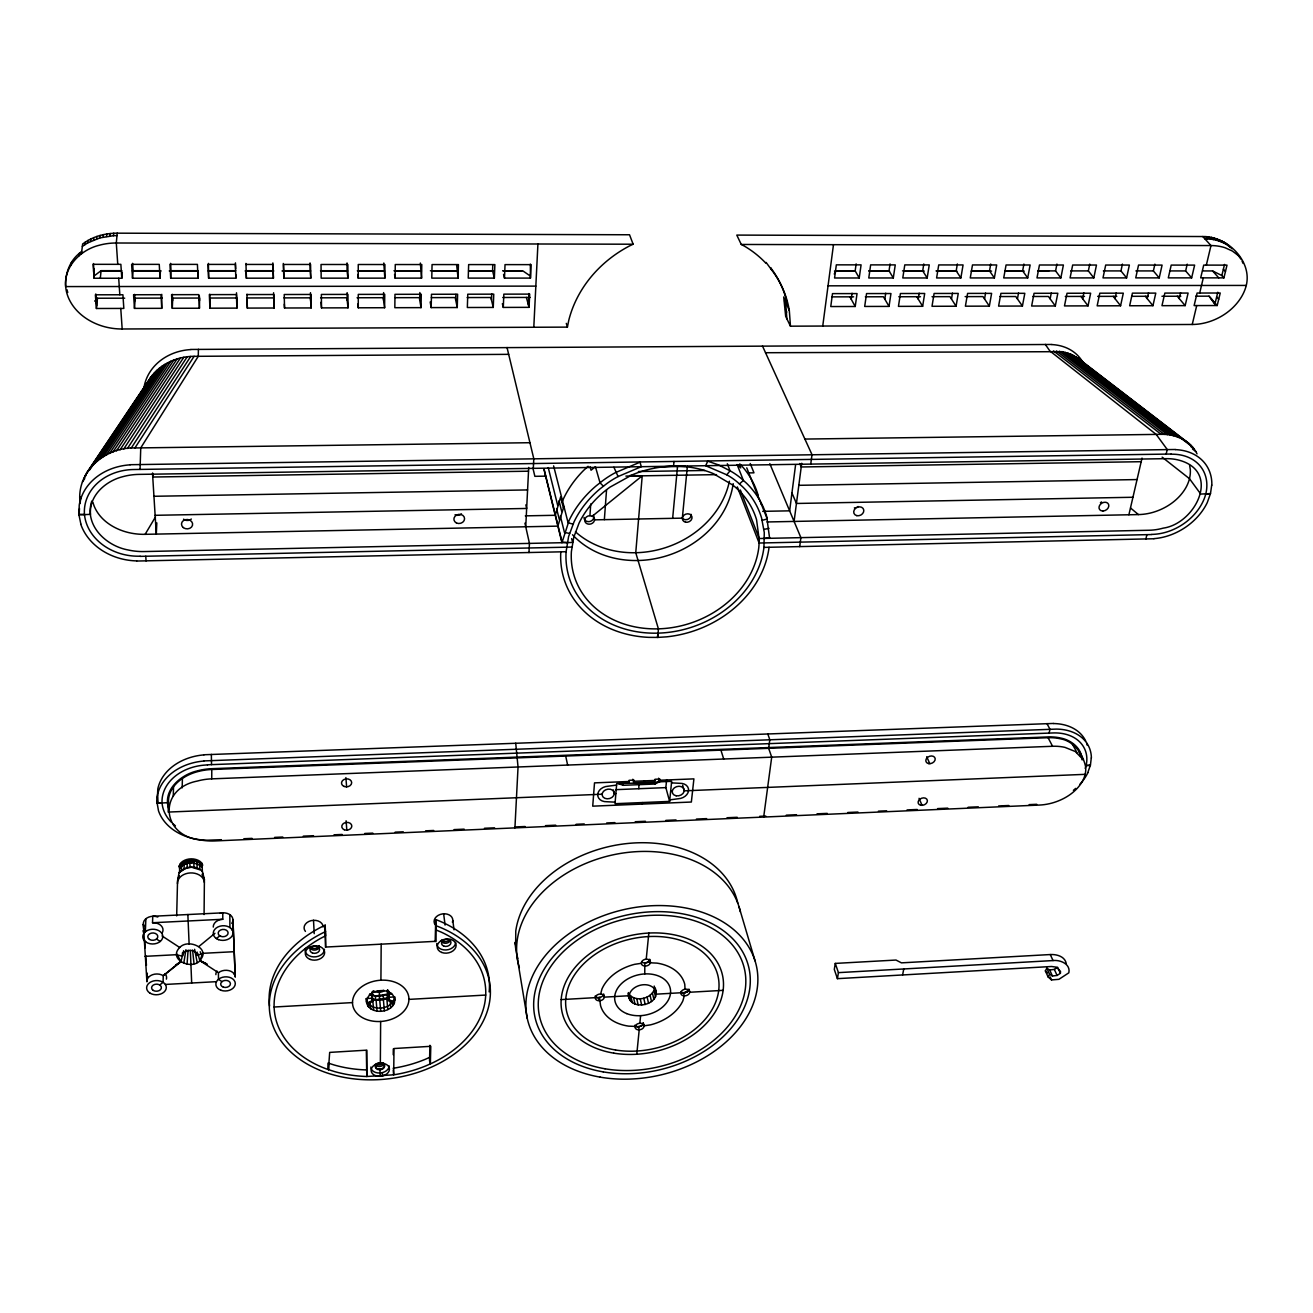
<?xml version="1.0" encoding="UTF-8"?>
<svg xmlns="http://www.w3.org/2000/svg" width="1313" height="1313" viewBox="0 0 1313 1313"><rect width="100%" height="100%" fill="white"/><g stroke="black" fill="none" stroke-linecap="round" stroke-linejoin="round"><path stroke-width="1.5" d="M202.924 952.631L199.888 960.804C191.173 970.373 167.834 959.278 179.717 947.494C188.317 937.991 211.672 948.823 199.658 960.492L218.45 972.736L218.434 979.301L222.012 981.615M435.621 923.745L436.392 930.096L441.119 932.082A106.255 77.106 -7.3 0 1 431.78 1063.267L425.806 1065.893A106.255 77.106 -7.3 0 1 393.687 1074.822L366.787 1076.496L366.327 1050.531M211.36 754.401L211.524 764.626M211.738 778.839L211.787 769.5L1048.086 737.709A45.791 33.629 -24.5 0 1 1060.412 738.809C1074.067 741.156 1082.93 753.99 1085.621 766.792A33.892 24.816 -24.7 0 1 1082.01 782.023C1075.462 792.707 1064.088 799.633 1052.238 802.998A46.267 33.974 -24.7 0 1 1039.354 805.066L214.774 840.944A49.812 38.487 -1.6 0 1 200.38 839.943C160.957 835.971 157.741 788.818 197.213 781.087A49.582 38.126 -1.8 0 1 211.738 778.855L1052.566 746.276A46.037 33.695 -24.4 0 1 1064.958 747.376L1075.281 751.512L1083.373 759.833M383.56 300.201L383.609 292.586M357.793 274.45L358.252 278.159L384.84 278.143L383.806 262.994M384.627 307.734L384.725 294.342L358.268 294.391L358.285 307.8L384.627 307.734L383.199 297.706L357.07 297.756M384.84 278.143L384.922 264.537L358.252 264.504L358.252 278.159M380.343 1063.202L380.639 1021.465M380.918 980.204L381.18 944.162M204.073 914.554L204.401 879.431L202.366 871.487A13.409 10.094 -1.8 0 0 193.963 867.138L187.004 867.45L179.11 872.554L177.55 880.678L176.681 915.9M209.932 308.194L210.014 298.035L236.75 297.985L236.898 308.112L209.932 308.194L209.341 294.621L236.406 294.588L236.898 308.112M395.131 278.143L395.262 264.537L421.785 264.553L421.555 278.126L395.131 278.143L394.557 274.45M202.547 875.886L202.579 872.932M235.782 274.45L235.831 278.192L208.636 278.208L208.406 263.388M179.11 872.554L184.066 868.911L190.483 867.319C186.922 856.568 197.853 861.459 202.563 864.972L202.005 867.368C196.211 861.18 184.805 861.607 179.635 868.385L178.995 866.285C183.771 860.031 193.29 858.489 199.888 862.772L199.789 869.764L192.158 867.401M393.244 1054.716L393.309 1048.906M197.032 868.32L197.131 861.344M193.848 867.499L193.963 860.507M419.733 300.119L419.865 292.536M421.555 278.126L420.357 263.027M421.046 307.636L421.276 294.276L394.967 294.325L394.836 307.702L421.046 307.636L419.307 297.641L395.328 297.69M221.355 839.696L207.914 840.205A51.864 40.096 -1.5 0 1 158.496 810.81L157.084 802.801L157.576 795.218M211.787 769.5A49.287 38.028 -1.7 0 0 197.344 771.732C183.246 775.425 167.801 786.471 168.474 802.604L157.117 803.326L157.806 788.965A51.65 39.997 -1.4 0 1 203.942 754.877M187.135 867.795L187.267 860.819L194.029 861.082L190.549 863.002M187.857 914.537L189.121 944.08M198.411 349.307L198.279 356.299L140.754 447.881L140.048 469.414M199.428 308.227L199.609 298.051L172.725 298.1L172.298 308.292L199.428 308.227L198.805 294.637L171.576 294.686L172.298 308.292M184.066 868.911L184.214 861.935M198.05 278.208L197.41 264.389L169.951 264.373L170.69 278.208L198.05 278.208L198.197 270.691L171.018 270.691L170.624 263.355M431.189 307.603L431.468 294.276L457.613 294.227L457.252 307.537L431.189 307.603L430.172 301.974M181.473 870.601L181.637 863.609M179.536 872.702L179.733 864.233A12.884 9.716 -1.7 0 1 199.904 861.312L202.054 863.232L202.366 871.487M182.179 787.866L182.409 778.478M325.263 929.341L325.64 935.775L320.815 938.27A106.255 77.106 -7.3 0 0 328.431 1069.635L329.678 1052.402L366.852 1050.154L366.787 1076.496A106.255 77.106 -7.3 0 1 334.454 1071.539L328.431 1069.635L328.595 1063.53M429.532 1061.085L429.925 1045.279M435.161 941.602L435.735 919.592L436.917 920.003A110.587 80.438 -7.3 0 1 489.142 991.889M435.735 919.592L436.113 941.306L325.772 947.05L325.214 925.156L323.999 925.698A110.587 80.438 -7.3 0 0 269.542 1006.021M455.709 300.053L455.874 294.375M458.056 278.126L458.434 264.586L432.059 264.57L431.78 278.126L458.056 278.126L456.661 264.98M173.267 796.17L173.529 786.75M168.474 802.604L168.179 812.074L602.125 794.217M491.489 299.971L491.719 293.817M494.361 278.11L494.87 264.602L468.643 264.586L468.232 278.11L494.361 278.11L492.572 270.773L492.769 265.407M493.261 307.439L493.754 294.161L467.756 294.21L467.346 307.505L493.261 307.439L490.898 297.509L467.182 297.559M161.926 933.33A9.979 7.353 -1.4 0 0 161.401 925.993A9.979 7.353 -1.4 0 0 152.521 922.744L152.768 916.261L222.783 912.83L222.783 919.264A9.88 7.32 -3 0 0 213.264 927.076M1091.267 758.028L1090.43 765.085L1087.771 772.668M183.639 950.678L180.899 961.805L163.272 975.707A9.798 7.107 -2 0 0 152.472 974.738A9.798 7.107 -2 0 0 146.908 981.615L147.171 975.067M503.289 307.423L503.831 294.145L529.697 294.112L529.057 307.34L503.289 307.423L502.37 303.68M504.487 278.11L505.029 264.619L531.109 264.635L530.452 278.093L504.487 278.11L503.552 274.433M145.333 931.787L145.874 918.772M560.799 551.837A106.041 88.595 -18 0 0 648.803 637.363L657.829 637.412L658.404 628.845L635.755 552.724L642.221 475.831L630.027 475.421M170.69 278.208L171.018 270.691M146.908 981.615L143.347 924.106L143.79 930.031M156.821 522.869L156.296 534.112L152.505 473.14M528.384 304.862L528.926 293.521M530.452 278.093L530.337 264.126M533.8 327.249L537.92 243.988M152.932 473.386L152.751 477.029L528.515 471.203M161.745 308.325L160.974 294.703L133.581 294.752L134.468 308.391L161.745 308.325L161.778 294.342M525.742 526.759L528.712 467.412M514.926 827.879L518.044 766.989L515.714 743.191M528.975 552.543L529.451 543.401L524.937 523.148M533.308 468.347L533.8 458.729L507.031 347.518M160.038 278.225L160.432 270.691L133.105 270.691L132.515 278.225L160.038 278.225L159.25 264.373L131.628 264.356L132.515 278.225M835.281 963.414L838.433 972.638L1053.042 960.558C1060.264 959.688 1070.784 964.005 1068.831 972.818L1058.918 979.317L1051.5 979.941L1048.102 976.938L1045.361 970.898L1046.855 968.223L1049.612 974.246L1052.452 976.019L1057.096 975.428L1060.395 973.294L1060.51 971.407L1056.67 967.205L1051.598 966.499L837.415 978.661L834.297 969.437L835.281 963.414L895.991 960.049L901.44 962.856L1050.269 954.551C1056.538 954.19 1064.794 956.324 1066.222 963.397M642.221 475.831L592.344 516.19A4.973 4.218 -15.1 0 1 592.557 523.148A4.973 4.218 -15.1 0 1 584.909 521.491A4.973 4.218 -15.1 0 1 589.931 515.664L590.735 503.946M136.683 561.045L566.1 551.723A100.724 84.163 -18 0 0 657.255 633.161A100.724 84.163 -18 0 0 763.936 547.39L764.281 532.569L761.622 518.126A100.724 84.163 -18 0 0 742.37 486.532L739.449 483.955A75.498 63.287 -18.9 0 0 726.778 474.814L705.672 465.721L707.74 461.175L718.556 464.917L730.044 470.793A79.519 66.668 -19 0 1 743.371 480.443L746.457 483.168A106.041 88.595 -18 0 1 766.677 516.452L769.615 538.314M134.468 308.391L135.223 298.166L162.254 298.117M187.07 964.021L188.087 950.267M604.357 519.653L606.54 490.028M1211.702 485.17L1210.488 493.59L1207.271 502.584A53.587 41.179 -32.5 0 1 1153.914 538.642M121.797 278.241L120.862 264.34L93.075 264.323L94.126 278.241L121.797 278.241L122.306 272.562M659.602 781.809L659.865 779.069L655.023 779.266L654.76 781.99L633.736 782.843L633.966 780.119L629.108 780.316L628.878 783.04L616.716 783.533L615.026 803.704L669.614 801.406L671.665 781.317L659.602 781.809L658.617 778.215M117.76 264.34L116.299 243.003L117.218 233.172L629.534 234.764L633.129 244.218L629.633 245.876A114.379 101.314 -23.7 0 0 568.775 320.29L567.413 327.118L122.175 328.989A59.709 52.799 14.9 0 1 105.024 326.839C89.563 322.817 74.825 312.757 68.424 297.706A43.805 38.586 14.8 0 1 65.65 286.579C63.746 266.555 80.684 249.831 99.066 245.301A59.315 52.257 13.9 0 1 116.299 243.003M638.742 785.24L638.889 783.467L638.824 788.719M535.835 286.119L65.666 286.579C64.994 274.154 69.425 261.336 79.305 253.36L81.406 253.852L82.358 246.368L87.676 242.921L99.886 237.899L113.492 235.7L113.722 233.254L117.218 233.172M642.238 804.098L642.369 802.555M644.256 782.417L644.404 780.858M673.553 466.213L673.996 461.454M672.65 518.323L677.524 466.542M110.013 235.979L110.259 233.533L113.722 233.254M91.746 501.106C84.065 525.216 105.926 545.847 127.821 549.901A56.508 47.465 5.8 0 0 144.184 551.558L572.632 542.482L571.647 538.593M687.372 466.378L682.333 518.143L594.543 519.85M106.583 236.438L106.829 233.993L110.259 233.533M636.772 1054.241L639.201 1029.852L638.479 1026.668M639.841 1023.27A4.513 3.217 -13.3 0 1 643.912 1025.453L643.977 1026.29A4.513 3.217 -13.3 0 1 639.201 1029.852A4.513 3.217 -13.3 0 1 635.065 1026.815L635.311 1025.962A4.513 3.217 -13.3 0 1 639.841 1023.27L640.613 1015.655M644.765 973.934L644.814 962.905M646.226 959.163A4.628 3.365 -13.7 0 1 650.444 962.363L650.198 963.266A4.628 3.365 -13.7 0 1 645.553 966.056A4.628 3.365 -13.7 0 1 641.401 963.742L641.335 962.856A4.628 3.365 -13.7 0 1 646.226 959.163L648.835 933.051M669.614 801.406L665.855 787.619L666.643 779.643M103.202 237.079L103.448 234.633L106.829 233.993M79.502 508.574L78.961 514.893L80.848 523.985M80.093 502.879C76.006 471.843 105.286 446.814 134.911 447.963L529.943 442.711M79.354 511.102L78.961 514.893L90.482 514.351C88.923 495.559 105.729 480.985 122.618 476.734A56.196 46.973 5.3 0 1 139.08 474.387L1166.174 458.664A51.962 39.915 -32.2 0 1 1179.78 460.387C1221.287 472.253 1195.273 523.674 1163.285 528.121A52.274 40.243 -32.7 0 1 1149.039 530.255L759.259 538.527L740.319 489.979M80.142 503.519L80.684 497.2M99.886 237.899L100.149 235.454L103.448 234.633M96.407 308.489L95.373 294.801L122.913 294.769L123.832 308.424L96.407 308.489L97.507 298.232L124.702 298.182M100.297 278.241L101.101 270.675L120.517 270.675M96.67 238.9L96.932 236.455L100.149 235.454M95.882 301.662L96.161 299.085M93.551 240.066L93.83 237.62L96.932 236.455M94.126 278.241L93.502 263.552M566.1 551.723L568.578 536.623L574.076 521.786A100.724 84.163 -18 0 1 599.91 488.961L603.422 486.237A75.645 63.631 -17.7 0 1 618.095 476.553L641.269 466.706L640.038 462.176L615.518 472.598A79.683 67.045 -17.7 0 0 600.041 482.823L596.365 485.679A106.041 88.595 -18 0 0 569.169 520.293L561.948 542.712L543.861 468.971M90.548 241.411L90.827 238.966L93.83 237.62M93.6 271.299L93.896 268.771M87.676 242.921L87.955 240.46L90.827 238.966M145.004 956.34L176.188 954.715L182.458 956.192C182.884 948.922 195.949 948.298 197.18 955.421L203.203 953.304L234.124 951.695L234.075 945.229M82.358 246.368L82.653 243.923L87.955 240.46M84.935 244.579L85.23 242.117M765.971 263.306A114.379 101.314 -23.7 0 0 744.405 246.122L741.271 244.464L736.79 235.093L1202.774 236.537C1226.933 236.077 1252.307 260.614 1246.283 285.43A40.621 32.004 -39.2 0 1 1242.229 295.573C1234.778 308.818 1221.517 318.271 1207.008 322.374A55.507 43.854 -39.4 0 1 1192.237 324.475L790.459 326.182L789.326 310.639A114.379 101.314 -23.7 0 0 771.831 270.183L766.086 262.419M795.596 464.704L789.638 510.839L762.689 511.348M794.086 521.425L801.718 463.259M822.742 326.034L833.476 244.678M768.761 747.557L769.812 739.711L767.793 733.901M763.674 817.063L771.699 757.158L768.663 748.328M799.699 546.618L800.897 537.641L769.812 463.686M810.745 464.113L812.008 454.675L762.492 346.041M78.977 255.805L79.305 253.36L81.734 251.341M851.218 299.233L852.055 293.259M859.227 277.979L861.082 264.865L836.332 264.849L834.576 277.995L859.227 277.979L855.173 270.855L856.142 263.897M855.223 306.487L857.044 293.587L832.491 293.62L830.768 306.553L855.223 306.487L849.905 296.836M71.099 264.865L71.444 262.403M657.386 637.429L658.01 633.145M884.831 299.167L885.717 293.193M893.3 277.962L895.253 264.898L870.65 264.881L868.779 277.979L893.3 277.962L889.032 270.855L890.066 263.929M889.032 306.405L890.953 293.538L866.547 293.57L864.693 306.454L889.032 306.405L883.436 296.771L865.333 296.804M918.247 299.101L919.182 293.144M927.175 277.962L929.259 264.914L904.788 264.898L902.786 277.962L927.175 277.962L922.711 270.872L923.794 263.962M922.645 306.306L924.697 293.472L900.423 293.521L898.453 306.372L922.645 306.306L916.786 296.722M183.771 963.217L185.954 949.742M837.415 978.661L838.433 972.638M951.482 299.036L952.483 293.094M960.87 277.946L963.069 264.947L938.729 264.931L936.612 277.962L960.87 277.946L956.192 270.872L957.358 263.979M956.077 306.224L958.244 293.423L934.101 293.472L932.017 306.29L956.077 306.224L949.956 296.656L932.049 296.689M984.537 298.97L985.587 293.045M994.368 277.929L996.698 264.963L972.49 264.947L970.258 277.946L994.368 277.929L989.51 270.888L990.724 264.011M989.346 306.126L991.61 293.373L967.599 293.406L965.4 306.192L989.346 306.126L982.961 296.59L965.137 296.623M366.557 1001.786C367.574 986.851 397.511 986.523 394.458 1002.902C389.403 1015.343 364.768 1014.079 366.294 998.537L371.628 998.241L372.564 991.692M1017.427 298.888L1018.527 292.996M1027.702 277.929L1030.131 264.996L1006.07 264.98L1003.723 277.929L1027.702 277.929L1022.646 270.888L1023.91 264.044M1022.417 306.044L1024.813 293.324L1000.916 293.357L998.602 306.11L1022.417 306.044L1015.77 296.525L1000.03 296.557M393.014 1005.479L392.702 1002.229L388.139 1000.555L389.354 997.24L394.655 996.944C393.211 1010.436 368.379 1012.602 366.294 998.537M902.605 974.968L903.754 968.961M1050.137 298.822L1051.286 292.947M1060.855 277.913L1063.399 265.013L1039.453 264.996L1036.991 277.913L1060.855 277.913L1055.586 270.905L1056.932 264.061M1055.307 305.962L1057.818 293.259L1034.053 293.308L1031.641 306.027L1055.307 305.962L1048.414 296.475L1032.757 296.492M1082.667 298.757L1083.865 292.881M1093.811 277.896L1096.47 265.045L1072.672 265.029L1070.079 277.913L1093.811 277.896L1088.362 270.905L1089.757 264.094M1088.034 305.88L1090.643 293.209L1067.026 293.259L1064.482 305.929L1088.034 305.88L1080.894 296.41M563.343 507.77L560.602 497.036L555.284 515.287L525.315 515.861M563.917 506.391L557.861 526.136L145.119 534.325A55.803 47.087 6.2 0 1 128.969 532.668C114.789 529.385 100.773 520.9 94.634 507.212A41.277 34.696 6.2 0 1 92.944 502.337M1115.016 298.691L1116.28 292.832M1126.603 277.896L1103.002 277.896L1105.694 265.045L1129.377 265.062L1126.603 277.896L1120.957 270.921L1122.418 264.11M1120.58 305.781L1123.304 293.16L1099.802 293.193L1097.159 305.847L1120.58 305.781L1113.194 296.344M1049.12 733.097L1049.973 729.257L1046.986 723.611M1147.217 298.625L1148.514 292.783M1159.215 277.88L1135.745 277.88L1138.535 265.062L1162.087 265.095L1159.215 277.88L1153.388 270.921L1154.898 264.143M1152.945 305.699L1155.785 293.111L1132.413 293.144L1129.656 305.765L1152.945 305.699L1145.313 296.295M1128.885 514.778L1142.031 458.089M1179.222 298.56L1180.584 292.733M1191.646 277.864L1168.307 277.88L1171.212 265.095L1194.633 265.111L1191.646 277.864L1185.639 270.938L1187.215 264.159M1185.147 305.617L1188.101 293.062L1164.844 293.094L1161.972 305.683L1185.147 305.617L1177.269 296.229M1192.237 324.492L1196.717 305.584M1199.705 293.045L1203.299 277.864M1206.335 265.111L1210.98 245.564L1202.774 236.537M1145.872 539.019L1146.906 534.67M1166.157 454.101L1167.257 449.522L1156.179 434.406L1049.826 350.916L1045.296 344.4M1215.132 303.172L1217.791 292.241M1223.913 277.864L1200.689 277.864L1203.709 265.111L1227.015 265.128L1223.913 277.864L1221.845 275.533L1224.537 264.422M1217.184 305.535L1220.237 293.012L1197.095 293.045L1194.124 305.584L1217.184 305.535L1209.06 296.164L1195.716 296.196M600.648 994.039L601.961 989.001A43.427 31.282 -13.5 0 1 634.589 964.333L641.368 963.299M650.198 963.266L649.689 959.229M628.615 993.564C634.901 1002.984 652.61 998.832 654.744 987.868M628.221 993.596C628.074 1012.586 662.261 1005.561 655.318 988.41M561.964 502.387L563.589 498.497A104.367 87.856 -18 0 1 583.661 470.366L588.093 466.296M178.305 878.118L179.044 875.541M147.565 382.641C156.198 365.671 175.532 356.332 194.094 356.332L508.673 354.346M1048.102 976.938L1049.612 974.246M145.119 534.325L155.492 516.928M834.231 274.023L836.135 270.855L855.173 270.855M134.911 447.963L194.094 356.332M131.218 448.11L190.697 356.447M127.443 448.488L187.217 356.775M123.734 449.046L183.787 357.284M120.074 449.834L180.406 358.006M116.496 450.819L177.091 358.925M113.016 452L173.858 360.025M109.636 453.379L170.739 361.305M106.386 454.938L167.719 362.765M100.33 458.598L162.073 366.196M103.284 456.678L164.814 364.39M86.477 473.156L150.765 377.356M84.902 476.012L152.653 374.862M92.501 465.278L154.753 372.498M83.572 478.933L85.854 475.536M89.268 470.431L94.979 461.93M98.393 456.826L102.956 450.031M106.386 444.926L130.332 409.213M132.613 405.815L138.308 397.314M141.738 392.226L146.301 385.415M94.913 462.898L157.018 370.25M82.473 481.92L84.754 478.523M97.523 460.666L159.464 368.149M726.778 474.814L730.044 470.793L727.32 463.752M184.165 864.594L187.037 861.394L190.516 860.901L187.217 863.478M661.358 780.808L654.99 784.025L623.363 785.305L618.538 783.763M94.684 301.12L97.507 298.232M179.7 865.71L187.037 861.394M181.145 864.299L178.995 866.285L181.571 866.268M739.449 483.955L743.388 480.443L737.102 464.556L740.762 467.904L739.383 464.425M180.603 961.493L163.272 975.707L163.058 982.288L159.759 984.996M198.87 946.509L214.955 933.297M216.399 938.598L219.78 935.841M94.405 275.714L101.101 270.675M659.799 780.89L654.678 782.827L619.621 783.451M1046.855 968.223L1049.694 969.995L1054.323 969.404L1057.605 967.287L1060.395 973.294M175.63 964.989L180.899 961.805L176.894 953.993M202.333 874.474L204.401 879.431M372.465 1000.522L367.706 1002.804L367.968 1006.053M372.236 994.68L372.794 1001.425L368.182 1003.624L368.444 1006.874M390.519 992.956L388.205 994.056L389.354 997.24L388.812 991.233M391.651 993.465L388.533 994.959L388.303 990.905M325.591 931.574L324.377 932.132A110.981 80.536 -7.3 0 0 294.604 1055.34A110.981 80.536 -7.3 0 0 463.292 1046.74A110.981 80.536 -7.3 0 0 437.689 926.354L436.507 925.944M375.748 995.96L386.416 994.335L387.86 997.896L375.239 999.817L375.748 995.96L372.367 995.123M386.449 994.647L379.408 996.419L372.4 995.435M762.164 520.375L767.252 518.914L759.357 499.252M763.854 529.418L769.008 528.335M199.855 865.448L202.563 864.972L200.2 863.445M389.173 1065.91A9.207 6.516 -7.5 0 1 382.346 1072.639L379.966 1073A9.207 6.516 -7.5 0 1 370.857 1067.042M380.245 1076.299L382.608 1075.921A9.224 6.516 -7.5 0 0 387.335 1065.106A9.224 6.516 -7.5 0 0 371.989 1067.502A9.224 6.516 -7.5 0 0 380.245 1076.299L379.933 1069.094M595.084 996.14A4.579 3.315 -12.5 0 0 598.843 997.585L600.025 997.404A4.579 3.315 -12.5 0 0 603.422 994.844M600.271 997.42L597.924 997.782A9.142 6.614 -12.5 0 1 595.61 997.683M561.176 999.603L595.265 997.65A4.596 3.315 -12.5 0 0 599.499 1000.769L600.681 1000.588A4.596 3.315 -12.5 0 0 604.308 997.141L629.075 995.73C631.126 984.094 651.232 980.056 656.057 991.561M764.429 538.412L769.599 537.723M616.585 785.092L608.1 786.208A9.848 7.632 -13.5 0 0 597.743 794.381A9.848 7.632 -13.5 0 0 606.836 801.734L615.157 802.161M669.778 799.88L678.148 798.764A9.782 7.55 -15.6 0 0 688.554 790.639A9.782 7.55 -15.6 0 0 679.757 783.303L671.501 782.876M1090.43 765.085L1085.917 765.512L1090.315 765.577M1162.136 457.154L1189.48 478.687L1200.739 494.065L1210.488 493.59M657.829 637.412L666.479 636.854A106.041 88.595 -18 0 0 769.057 547.275M203.925 754.762L1053.486 723.447M203.86 760.916L1056.489 729.092A48.138 35.385 -24.7 0 1 1091.382 758.011M274.089 1007.022L352.508 1002.59M408.934 999.39A28.328 20.548 -7.3 0 0 366.918 983.683A28.328 20.548 -7.3 0 0 366.311 1019.446A28.328 20.548 -7.3 0 0 408.934 999.39L485.712 995.057M723.135 990.347L689.735 992.251A4.546 3.266 -14.5 0 1 684.877 995.861L683.745 995.812A4.546 3.266 -14.5 0 1 680.791 992.759L656.237 994.171L654.202 986.047M165.405 984.438L215.824 981.697M1153.881 538.757L763.936 547.39M152.521 922.744L222.783 919.264M243.873 838.728L252.063 838.367M274.598 837.399L282.787 837.038M303.27 836.151L313.512 835.708M333.994 834.805L342.184 834.461M364.719 833.476L372.826 833.131M395.147 832.163L403.272 831.802M425.593 830.834L433.717 830.473M454.019 829.603L464.162 829.159M484.448 828.273L494.607 827.83M514.909 826.96L525.102 826.517M545.502 825.631L555.694 825.188M576.095 824.301L584.252 823.94M606.688 822.972L614.845 822.611M635.246 821.725L645.438 821.282M665.839 820.395L676.031 819.952M696.432 819.066L706.624 818.623M727.025 817.736L737.217 817.293M759.653 816.325L765.791 816.062M786.274 815.176L796.515 814.716M816.998 813.83L827.239 813.387M847.722 812.501L857.963 812.058M878.43 811.171L886.636 810.81M907.053 809.924L917.229 809.481M937.58 808.595L947.756 808.152M968.108 807.265L978.283 806.839M998.635 805.952L1008.811 805.509M1029.162 804.623L1036.745 804.295M130.069 464.704L1175.43 449.489M615.863 793.643L614.271 793.709A6.155 4.776 -13.6 0 1 604.801 798.288A6.155 4.776 -13.6 0 1 605.506 789.884A6.155 4.776 -13.6 0 1 614.271 793.709L613.368 789.966M670.631 791.394L672.223 791.329M1085.145 774.342L684.237 790.836L682.645 785.24M629.009 781.481L594.51 782.876L592.721 806.166L691.36 802.03L693.904 778.872L659.75 780.25M633.867 781.284L654.908 780.447M615.567 789.671L665.855 787.619M207.503 764.79L1052.632 732.966A43.313 31.84 -24.7 0 1 1086.114 765.512A43.329 31.857 -24.7 0 1 1085.211 768.466M190.861 349.455L1051.877 344.466M113.492 235.7L117.005 235.618M140.114 556.367L571.91 547.061M1151.731 534.555L759.127 543.024L737.315 486.91M767.022 521.967L1138.437 514.581A51.667 40.03 -32.9 0 0 1152.535 512.48C1166.042 508.623 1178.631 500.155 1185.77 487.862A38.126 29.444 -32.8 0 0 1190.3 469.512L1189.594 465.13M155.131 515.303L526.661 508.459L525.84 504.865M1132.938 497.266L796.449 503.47L791.952 492.966M153.949 496.281L527.58 489.93M798.829 485.318L1137.058 479.573M1171.081 454.035L134.254 469.512A52.175 43.674 5.7 0 0 84.459 514.466A52.192 43.706 5.7 0 0 140.097 556.187M655.105 466.87L685.402 466.41M1141.194 461.7L801.225 466.968L799.699 463.522M638.413 471.515L704.868 470.481M545.634 476.143L534.867 476.324L532.963 468.364M748.771 472.91L753.974 472.828L750.199 463.522M625.907 476.094L716.521 474.633M804.885 439.067L1161.152 434.34C1175.348 433.914 1190.694 440.512 1197.029 453.855M765.528 352.721L1062.332 351.671L1070.571 354.1L1077.776 358.072L1188.757 443.302M246.893 294.555L273.81 294.522L274.138 308.013L247.336 308.095L246.959 294.21M283.969 297.887L310.393 297.838L311.181 307.931L284.527 307.997L284.314 304.206M320.618 297.821L346.895 297.772L348.011 307.833L321.504 307.899L321.012 302.22M431.353 297.624L455.201 297.575L457.252 307.537M502.813 297.493L530.189 297.427M831.703 296.869L853.663 296.836M898.781 296.754L920.511 296.705M1065.303 296.443L1084.505 296.41M1097.684 296.377L1116.789 296.344M1131.822 296.311L1148.301 296.278M1161.939 296.262L1180.83 296.229M208.718 270.708L235.733 270.708M273.416 278.175L273.055 270.724L246.188 270.708L246.368 278.192L273.416 278.175L273.071 264.455L245.925 264.438M283.46 270.724L310.163 270.724L310.771 278.175L283.871 278.175L283.296 263.453M320.503 270.724L347.059 270.741L347.912 278.159L321.176 278.159L321.029 264.487L347.863 264.504L347.912 278.159M357.349 270.741L383.741 270.741M393.966 270.741L420.226 270.757M430.401 270.757L456.497 270.757M468.61 270.757L492.572 270.773M502.616 270.773L522.705 270.773L529.779 275.648M868.73 270.855L889.032 270.855M902.507 270.872L922.711 270.872M936.103 270.872L956.192 270.872M971.522 270.888L989.51 270.888M1004.757 270.888L1022.646 270.888M1037.795 270.888L1055.586 270.905M1070.669 270.905L1088.362 270.905M1103.363 270.905L1120.957 270.921M1135.893 270.921L1153.388 270.921M1170.162 270.921L1185.639 270.938M1202.61 270.938L1212.588 270.938L1221.845 275.533M101.577 270.938L122.076 270.938M132.334 270.938L161.039 270.938M169.246 270.938L197.951 270.954M208.193 270.954L234.863 270.954M245.104 270.954L273.81 270.97M282.016 270.97L310.721 270.97M320.979 270.97L347.633 270.987M357.891 270.987L384.545 270.987M394.786 270.987L421.457 271.003M431.698 271.003L458.352 271.003M468.61 271.003L493.212 271.02M503.47 271.02L521.918 271.02M834.477 271.085L854.894 271.085M869.173 271.102L889.574 271.102M903.853 271.102L924.27 271.102M936.514 271.118L956.914 271.118M971.193 271.118L991.61 271.118M1005.889 271.118L1024.255 271.135M1038.534 271.135L1048.742 271.135M828.043 285.824L1246.283 285.43M116.299 243.003L633.129 244.218M741.271 244.464L1210.98 245.564A55.113 43.477 -38.8 0 1 1225.045 247.73L1232.333 251.013L1238.405 255.592L1236.288 253.294M157.084 802.801L162.27 802.85M1204.792 238.769C1214.656 238.785 1224.848 241.855 1232.086 248.764M84.705 514.466L78.911 514.253L79.24 505.062A57.985 48.548 5.7 0 1 130.085 464.835M635.197 1026.389L628.681 1026.142A43.427 31.282 -13.5 0 1 600.55 1005.577L599.434 997.503M372.58 999.16L379.736 1000.112L380.704 1011.338M1205.58 493.967L1210.34 494.18M190.483 867.319L191.517 867.368M567.298 542.597L562.079 542.105L544.042 468.987M589.931 515.664L592.344 516.19M569.612 533.39L564.475 532.504L560.356 515.993M573.092 524.117L568.102 522.82L553.61 465.885M369.757 993.793L372.826 994.926M369.363 994.712L372.482 995.861L372.153 991.873M206.486 963.758L199.658 960.492L207.306 964.284M156.51 939.058L160.219 941.47M162.057 935.972L179.717 947.494M1075.511 356.594L1190.776 445.14M1073.098 355.265L1192.631 447.126M1070.571 354.1L1179.09 437.541M1191.039 446.748L1194.288 449.243M1077.776 358.072L1083.701 363.422M1067.929 353.115L1176.333 436.54M1192.549 449.03L1195.749 451.491M1065.171 352.311L1173.461 435.719M1062.332 351.671L1170.474 435.079M1059.41 351.228L1167.421 434.636M1056.44 350.965L1164.27 434.39M1053.469 350.899L1161.152 434.34M1130.575 508.033L1138.437 514.581M1045.361 970.898L1047.626 972.9M199.888 862.772L202.038 864.709M603.422 486.237L600.041 482.823L595.429 466.706L591.047 470.235L590.062 466.706M1238.405 255.592L1240.883 259.088M739.892 463.998L743.486 467.888A104.367 87.856 -18 0 1 758.077 495.05M1228.147 244.874L1230.215 247.123M1226.129 243.348L1228.197 245.597M1223.979 241.953L1226.047 244.202M1221.681 240.722L1223.749 242.971M1219.268 239.639L1221.32 241.871M1216.724 238.703L1218.792 240.952M1214.098 237.932L1216.15 240.181M1211.374 237.325L1213.425 239.573M1208.567 236.898L1210.602 239.13M1205.695 236.619L1207.73 238.868M1223.388 269.198L1225.456 271.512M1212.588 270.938L1218.759 277.864M1216.659 296.935L1218.71 299.282M1209.06 296.164L1214.607 303.845M1211.078 298.494L1215.493 304.682M618.095 476.553L613.91 467.264M372.794 1001.425L371.628 998.241M1072.393 744.11L1076.988 752.677M1048.086 737.709L1052.566 746.276M789.326 310.639L783.697 296.968L785.683 316.367L790.459 326.182M771.831 270.183L770.649 267.786A114.133 101.183 -23.8 0 1 786.29 299.528L787.291 304.222M1078.761 751.249L1080.697 756.386M784.55 300.923L785.732 303.336L786.864 318.813M785.568 309.72L786.733 312.149M1050.269 954.551L1053.042 960.558M1054.323 969.404L1057.096 975.428M1049.694 969.995L1052.452 976.019M1050.121 976.921L1051.5 979.941M1242.082 261.205L1243.083 263.404M200.2 951.744L201.71 955.076M926.715 756.698L929.801 763.674M919.051 798.304L922.054 805.361M746.752 467.838L758.98 498.825L756.862 493.573M720.919 750.15L723.709 759.012M168.721 808.808C162.385 790.295 180.603 774.801 196.966 770.977A50.288 38.783 -1.7 0 1 211.738 768.696L1048.266 736.938A46.71 34.302 -24.5 0 1 1060.888 738.07C1071.375 740.155 1081.928 748.394 1082.06 759.866M566.297 323.359L567.413 327.118M738.956 906.561L755.041 960.853M66.947 289.681L67.751 292.454M197.869 953.599L199.888 960.804M526.398 297.444L529.057 307.34M654.678 782.827L654.99 784.025M632.817 779.249L633.736 782.843M683.515 992.694L684.303 995.845L682.875 1000.818A43.427 31.282 -13.5 0 1 650.559 1024.846L643.944 1025.863L643.222 1022.696M559.026 500.811L561.734 511.578M548.243 467.609L557.648 505.21M556.597 508.607L559.289 519.406M623.068 784.107L623.363 785.305M649.574 959.672L650.312 962.806L656.943 963.118A43.427 31.282 -13.5 0 1 684.762 984.323L685.058 989.247M760.785 502.781L761.097 504.126M654.022 990.527L655.515 996.83M652.413 993.038L653.907 999.341M650.066 995.254L651.527 1001.556M647.096 997.01L648.573 1003.329M383.856 999.324L383.019 995.549M643.747 998.208L645.208 1004.527M640.219 998.75L641.663 1005.069M643.977 1026.29L643.255 1023.122A4.513 3.217 -13.3 0 1 639.644 1026.487A4.513 3.217 -13.3 0 1 634.803 1025.256M636.756 998.619L638.184 1004.937M202.563 874.409L203.17 877.117M633.605 997.798L635.016 1004.117M630.946 996.354L632.357 1002.672M628.993 994.368L630.404 1000.703M628.369 992.562L629.288 998.323M565.69 756.042L567.643 765.069M784.895 299.38L785.732 303.336M603.652 993.974L604.308 997.141A4.596 3.315 -12.5 0 0 601.239 994.072L600.074 994.023A4.596 3.315 -12.5 0 0 595.265 997.65M598.843 997.585L599.499 1000.769M194.619 949.299L197.196 962.511M517.076 956.816L527.252 1018.379M158.102 801.898L157.33 796.531M452.788 920.413L454.035 929.817M443.646 913.799L445.091 925.074M357.825 304.025L358.285 307.8M192.568 950.038L194.029 963.66M394.655 996.944L394.967 1000.194M599.089 997.601L599.253 999.242M393.506 1004.593L393.194 1001.359L388.484 999.62L387.647 990.429M390.076 1000.506L390.732 1007.744M387.712 989.723L388.632 999.669M387.204 990.347L388.139 1000.555M387.795 1009.549L386.777 998.323L383.38 999.554L384.364 1010.78M393.244 1069.914L393.687 1074.822L393.998 1048.529L430.795 1046.313L430.352 1063.907L429.63 1057.375L425.117 1059.378A105.877 77.007 -7.3 0 1 393.096 1068.273M379.326 991.331L379.539 999.981M376.092 999.964L377.044 1011.191M382.346 1072.639L382.608 1075.921M372.695 999.127L373.631 1010.354M371.989 996.6L372.318 1000.604M370.118 1001.638L370.693 1008.893M345.893 777.608L346.616 786.864M346.107 820.789L346.813 830.161M144.545 939.927L145.136 947.838M145.71 955.634L146.449 965.35M95.783 293.964L96.686 305.913M118.695 278.241L119.828 294.769M120.763 308.424L122.175 328.989M145.759 556.236L146.071 560.93M132.646 263.322L133.105 270.691M134.632 294.375L135.026 300.71M191.682 983.01L190.336 950.382M328.431 1069.635L328.053 1063.038L334.06 1064.958A105.877 77.007 -7.3 0 0 366.294 1069.931M313.512 920.298L314.217 933.658M172.282 294.325L172.627 300.628M274.138 308.013L273.678 297.92L247.09 297.969L247.336 308.095M199.346 295.852L199.56 300.579M235.224 976.856L232.943 919.658L235.224 976.856A9.7 7.057 -3.5 0 0 228.938 970.635A9.7 7.057 -3.5 0 0 218.45 972.736M209.719 294.26L209.998 300.546M208.636 278.208L208.045 264.405L235.355 264.422L235.831 278.192M235.454 262.879L235.667 268.755M236.504 292.799L236.783 300.496M387.663 991.561L387.844 997.322M245.958 263.421L246.368 278.192M272.858 262.912L273.055 270.724M273.596 292.75L273.793 300.414M283.871 278.175L283.575 264.455L310.574 264.471L310.771 278.175M284.527 307.997L284.232 294.506L311 294.457L311.181 307.931M310.049 262.945L310.163 270.724M310.475 292.684L310.59 300.349M325.214 925.156L325.476 947.33M197.147 952.056L197.18 955.421M321.504 307.899L321.357 294.44L347.961 294.407L348.011 307.833M182.425 952.828L182.458 956.192M229.841 914.636L229.906 927.536M347.026 262.961L347.059 270.741M347.141 292.635L347.174 300.267M681.037 991.922A4.546 3.266 -14.5 0 0 682.941 992.661L684.089 992.71A4.546 3.266 -14.5 0 0 688.931 989.116L689.735 992.251A4.546 3.266 -14.5 0 0 685.649 989.149L684.483 989.329A4.546 3.266 -14.5 0 0 680.791 992.759L682.908 992.923A9.076 6.532 -14.5 0 0 687.454 991.775M649.443 960.131A4.612 3.365 -13.7 0 1 641.696 962.084M517.896 958.539A113.443 83.769 -13.4 0 1 515.172 942.274L515.664 945.262L515.763 931.032A113.443 83.769 -13.4 0 1 624.151 843.882A113.443 83.769 -13.4 0 1 737.775 903.131M519.374 967.583A114.018 83.901 -13.4 0 1 607.837 856.06A114.018 83.901 -13.4 0 1 740.368 911.862M689.259 989.772A110.358 81.488 -13.4 0 1 683.433 993.235M648.343 962.035A9.207 6.729 -13.7 0 1 646.094 962.839M641.959 1025.634A9.01 6.434 -13.3 0 1 635.18 1026.684M688.11 990.905A106.993 78.911 -13.4 0 1 685.304 992.612M319.453 946.279A4.825 3.562 -5.5 0 1 315.317 950.038A4.825 3.562 -5.5 0 1 309.983 947.707M450.556 939.468A4.743 3.529 -8.8 0 1 446.354 943.194A4.743 3.529 -8.8 0 1 441.25 940.863M382.28 1062.841A4.596 3.25 -7.5 0 1 383.183 1067.929A4.596 3.25 -7.5 0 1 375.978 1067.699A4.596 3.25 -7.5 0 1 378.801 1062.726M305.42 931.409A9.552 7.107 -5.3 0 1 311.033 920.676A9.552 7.107 -5.3 0 1 323.146 926.962M435.26 924.812A9.404 7.008 -8.7 0 1 442.432 913.914A9.404 7.008 -8.7 0 1 452.411 922.251M384.151 1063.776A4.596 3.25 -7.5 0 1 379.72 1066.468A4.596 3.25 -7.5 0 1 375.321 1064.318M383.544 1062.956A4.596 3.25 -7.5 0 1 376.355 1064.072M449.67 939.681A4.743 3.512 -8.8 0 1 441.496 940.108M319.207 945.606A4.825 3.562 -5.4 0 1 315.235 948.429A4.825 3.562 -5.4 0 1 310.41 946.936M455.693 942.406A9.519 7.041 -8.8 0 1 446.026 949.972A9.519 7.041 -8.8 0 1 436.769 943.39M324.442 949.25A9.683 7.139 -5.5 0 1 313.643 956.898A9.683 7.139 -5.5 0 1 305.42 948.396M383.806 991.134A8.846 6.45 -7.2 0 1 373.204 990.708M383.724 990.232A8.846 6.45 -7.2 0 1 377.061 991.249M387.877 998.093A16.757 12.211 -7.2 0 1 372.531 999.439M147.647 976.872A9.765 7.09 -1.9 0 1 147.368 973.212M143.839 925.993A9.946 7.353 -1.3 0 1 146.81 918.082A9.946 7.353 -1.3 0 1 157.806 917.016M234.764 968.551A9.667 7.057 -3.5 0 1 234.042 973.934M220.239 913.208A9.831 7.304 -3 0 1 230.711 915.309A9.831 7.304 -3 0 1 231.794 923.367M143.544 932.476A9.979 7.353 -1.4 0 1 143.068 930.605M232.992 926.092A9.88 7.32 -3 0 1 231.827 929.817M215.874 974.64A9.683 7.057 -3.5 0 1 216.99 971.029M165.028 973.819A9.782 7.09 -1.9 0 1 166.374 979.137M177.485 883.682A13.458 10.11 -1.8 0 1 190.336 872.932A13.458 10.11 -1.8 0 1 204.368 882.434M175.417 825.811A46.677 36.075 -1.5 0 1 173.349 824.121M171.445 822.315A46.677 36.075 -1.5 0 1 162.041 802.867A46.661 36.058 -1.5 0 1 207.503 764.937M157.445 795.202A51.847 40.079 -1.5 0 1 203.876 761.031M1086.622 743.158A47.957 35.336 -24.8 0 1 1087.328 745.374M1053.469 723.545A47.957 35.336 -24.8 0 1 1085.72 741.041M1087.886 772.684A48.154 35.402 -24.7 0 1 1079.926 784.238M1075.692 788.391A48.154 35.402 -24.7 0 1 1073.378 790.344M733.179 483.594A90.892 77.648 -18.2 0 1 667.464 555.563A90.892 77.648 -18.2 0 1 572.534 534.752M729.421 481.214A90.367 77.401 -18.2 0 1 665.904 547.521A90.367 77.401 -18.2 0 1 575.455 531.831M1151.78 534.391A48.22 37.043 -32.5 0 0 1205.794 493.967A48.204 37.027 -32.5 0 0 1171.048 454.216M191.353 519.029A5.547 4.678 3.7 0 1 183.525 519.177M1101.574 501.943A5.17 4.037 -31.4 0 1 1100.425 502.649M858.095 506.506A5.186 4.267 -25.6 0 1 856.946 507.228M855.682 507.704A5.186 4.267 -25.6 0 1 854.369 507.868M461.454 513.908A5.334 4.563 -8.8 0 1 455.037 514.762M1175.398 449.62A53.57 41.163 -32.5 0 1 1211.833 485.154M136.683 560.914A58.002 48.581 5.7 0 1 80.7 524.018M1051.844 344.58A49.238 39.866 -33.6 0 1 1083.422 363.373M144.102 386.925A52.471 45.725 6.6 0 1 190.877 349.57M691.081 514.335A4.924 4.152 -19.4 0 1 681.923 517.716M593.345 515.172A4.957 4.218 -15.1 0 1 589.931 521.491A4.957 4.218 -15.1 0 1 584.039 517.486M759.308 540.464L758.799 547.505A95.422 79.732 -18 0 1 657.731 628.861A95.422 79.732 -18 0 1 571.385 551.608L573.765 537.312L578.984 523.263A95.422 79.732 -18 0 1 610.036 487.123L632.193 474.846A95.422 79.732 -18 0 1 713.172 473.55L732.769 485.055A95.422 79.732 -18 0 1 756.567 519.767L759.308 540.464M603.225 1071.884A109.767 79.092 -13.5 0 0 748.952 968.108A109.767 79.092 -13.5 0 0 573.748 938.089A109.767 79.092 -13.5 0 0 603.225 1071.884M600.156 1077.136A117.546 84.705 -13.5 0 0 756.469 966.204A117.546 84.705 -13.5 0 0 569.005 933.756A117.546 84.705 -13.5 0 0 600.156 1077.136M626.711 1013.603A28.344 20.417 -13.5 0 0 670.5 993.35A28.344 20.417 -13.5 0 0 630.667 977.43A28.344 20.417 -13.5 0 0 626.711 1013.603M615.502 1049.99A77.73 55.999 -13.5 0 0 717.965 975.92A77.73 55.999 -13.5 0 0 593.492 955.536A77.73 55.999 -13.5 0 0 615.502 1049.99M613.778 1053.141A82.309 59.298 -13.5 0 0 722.396 974.804A82.309 59.298 -13.5 0 0 590.653 953.074A82.309 59.298 -13.5 0 0 613.778 1053.141M605.014 1068.782A105.188 75.793 -13.5 0 0 744.52 969.224A105.188 75.793 -13.5 0 0 576.555 940.633A105.188 75.793 -13.5 0 0 605.014 1068.782M377.701 1069.439A4.596 3.25 -7.5 0 0 384.594 1066.189A4.596 3.25 -7.5 0 0 377.75 1063.776A4.596 3.25 -7.5 0 0 377.701 1069.439M312.428 952.975A4.842 3.578 -5.5 0 0 319.617 949.512A4.842 3.578 -5.5 0 0 312.33 946.788A4.842 3.578 -5.5 0 0 312.428 952.975M443.778 946.082A4.76 3.529 -8.8 0 0 450.966 942.652A4.76 3.529 -8.8 0 0 443.958 939.944A4.76 3.529 -8.8 0 0 443.778 946.082M441.693 952.45A9.536 7.057 -8.8 0 0 456.12 945.59A9.536 7.057 -8.8 0 0 442.104 940.157A9.536 7.057 -8.8 0 0 441.693 952.45M310.196 959.426A9.7 7.156 -5.5 0 0 324.639 952.483A9.7 7.156 -5.5 0 0 310.049 947.018A9.7 7.156 -5.5 0 0 310.196 959.426M153.178 990.379A4.924 3.562 -2 0 0 161.286 988.361A4.924 3.562 -2 0 0 154.95 984.34A4.924 3.562 -2 0 0 153.178 990.379M149.863 993.055A9.848 7.107 -2 0 0 166.078 989.017A9.848 7.107 -2 0 0 153.44 980.959A9.848 7.107 -2 0 0 149.863 993.055M149.436 939.402A5.006 3.676 -1.5 0 0 157.691 937.334A5.006 3.676 -1.5 0 0 151.241 933.149A5.006 3.676 -1.5 0 0 149.436 939.402M146.071 942.16A10.012 7.369 -1.5 0 0 162.582 938.04A10.012 7.369 -1.5 0 0 149.715 929.637A10.012 7.369 -1.5 0 0 146.071 942.16M223.276 987.113A4.875 3.529 -3.6 0 0 230.432 983.667A4.875 3.529 -3.6 0 0 222.997 980.992A4.875 3.529 -3.6 0 0 223.276 987.113M220.978 990.281A9.733 7.074 -3.6 0 0 235.29 983.404A9.733 7.074 -3.6 0 0 220.436 978.054A9.733 7.074 -3.6 0 0 220.978 990.281M220.814 936.366A4.957 3.66 -3.1 0 0 228.101 932.821A4.957 3.66 -3.1 0 0 220.518 930.031A4.957 3.66 -3.1 0 0 220.814 936.366M218.467 939.632A9.913 7.336 -3.1 0 0 233.041 932.575A9.913 7.336 -3.1 0 0 217.909 926.962A9.913 7.336 -3.1 0 0 218.467 939.632M344.055 786.421A5.104 4.005 -5.4 0 0 351.687 782.663A5.104 4.005 -5.4 0 0 344.039 779.479A5.104 4.005 -5.4 0 0 344.055 786.421M344.285 829.75A5.039 3.89 -5.7 0 0 351.818 826.058A5.039 3.89 -5.7 0 0 344.269 823.005A5.039 3.89 -5.7 0 0 344.285 829.75M928.603 763.592A4.858 3.66 -22.5 0 0 935.184 758.651A4.858 3.66 -22.5 0 0 927.733 757.224A4.858 3.66 -22.5 0 0 928.603 763.592M920.873 805.279A4.792 3.562 -21.7 0 0 927.355 800.454A4.792 3.562 -21.7 0 0 920.003 799.092A4.792 3.562 -21.7 0 0 920.873 805.279M676.179 795.809A6.122 4.727 -15.6 0 0 684.155 789.589A6.122 4.727 -15.6 0 0 674.357 787.833A6.122 4.727 -15.6 0 0 676.179 795.809M183.295 527.58A5.58 4.694 3.5 0 0 192.502 525.298A5.58 4.694 3.5 0 0 185.379 519.685A5.58 4.694 3.5 0 0 183.295 527.58M1102.936 511.003A5.203 4.037 -31.3 0 0 1108.582 504.34A5.203 4.037 -31.3 0 0 1100.245 504.487A5.203 4.037 -31.3 0 0 1102.936 511.003M856.798 515.648A5.219 4.284 -25.6 0 0 863.773 510.068A5.219 4.284 -25.6 0 0 855.682 508.213A5.219 4.284 -25.6 0 0 856.798 515.648M456.432 522.951A5.367 4.579 -8.9 0 0 464.572 518.832A5.367 4.579 -8.9 0 0 456.694 514.991A5.367 4.579 -8.9 0 0 456.432 522.951M685.517 522.164A4.94 4.152 -19.4 0 0 691.967 516.862A4.94 4.152 -19.4 0 0 684.057 515.106A4.94 4.152 -19.4 0 0 685.517 522.164"/></g></svg>
